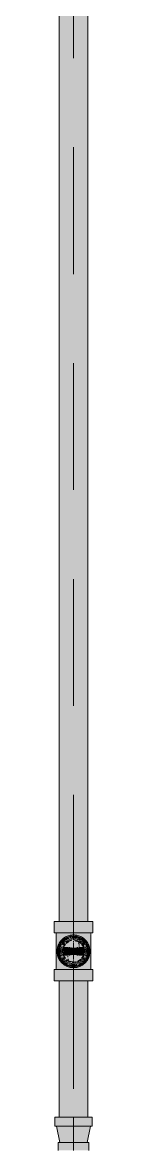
# Model space of a CAD drawing. Header units: millimetres. Extents: x -4000 to 187956, y -58990 to 162485.
# Drawn here: x 56721 to 56779, y 69157 to 70816 of the extents above; entities that cross this region are included whole.
import ezdxf

# ---------------------------------------------------------------- set-up
doc = ezdxf.new("R2010")
doc.units = ezdxf.units.MM
doc.linetypes.add('Dash 1_16_', pattern=[317.5, 158.75, -158.75])
for name, color, linetype, lineweight in [('F-SPRN', 3, 'Continuous', 9), ('P-PIPE', 3, 'Continuous', 9), ('P-PIPE-CNTR', 3, 'Continuous', 9)]:
    doc.layers.add(name, color=color, linetype=linetype, lineweight=lineweight)

# ---------------------------------------------------------------- blocks, each defined once
blk = doc.blocks.new('Sprinkler_Up - DN20-V422-0_000')
at = {"layer": 'F-SPRN', "transparency": 33554534}
for points in [[(4.6, 0), (22.2, 0), (18, 13.1), (6.9, 21.2), (-6.9, 21.2), (-18, 13.1), (-22.2, 0), (-3.9, 0.7), (-1.7, 2.9), (-1.2, 3.5), (-0.6, 4), (0.6, 4), (1.2, 3.5), (1.7, 2.9), (3.9, 0.7)], [(-6.9, -21.2), (6.9, -21.2), (18, -13.1), (22.2, 0), (3.9, -0.7), (1.8, -2.9), (1.2, -3.5), (0.6, -4), (-0.6, -4), (-1.2, -3.5), (-1.7, -2.9), (-4.6, 0), (-22.2, 0), (-18, -13.1), (-12.4, -17.1)], [(0, -16.7), (4.3, -16.1), (11.8, -11.8), (16.1, -2.9), (16.1, 4.3), (11.8, 11.8), (8.3, 14.4), (-2.5, 16.3), (-4.3, 16.1), (-11.8, 11.8), (-16.1, 4.3), (-16.1, -4.3), (-11.8, -11.8), (-8.3, -14.4), (-2.5, -16)], [(0, -15.6), (7.8, -13.5), (13.5, -7.8), (15.1, -2.9), (15.1, 4), (13.5, 7.8), (7.8, 13.5), (0, 15.6), (-7.8, 13.5), (-11, 11), (-15.1, 4), (-15.1, -4), (-11, -11), (-7.8, -13.5), (-2.5, -14.9)], [(-10.9, -5.5), (-10.9, 5.4), (-14.5, 5.4), (-14.5, -5.5)], [(-7.7, -5.5), (-7.7, 5.4), (-10.9, 5.4), (-10.9, -5.5)], [(0, -5.5), (0, 5.4), (-7.7, 5.4), (-7.7, -5.5), (-2.5, -5.5)], [(0, 0), (5.7, 0), (2.9, 4.9), (-2.9, 4.9), (-5.7, 0), (-2.5, 0)], [(-2.5, -4.9), (2.9, -4.9), (5.7, 0), (-5.7, 0), (-2.9, -4.9)], [(-4.6, 0), (4.6, 0), (0, 4.6), (-2.5, 2.2)], [(0, -4.6), (4.6, 0), (-4.6, 0), (-1.7, -2.9)], [(0, -2.6), (1.3, 0), (-1.8, 0)], [(-1.3, 0), (1.8, 0), (0, 2.6)], [(7.7, -5.5), (7.7, 5.4), (0, 5.4), (0, -5.5)], [(10.9, -5.5), (10.9, 5.4), (7.7, 5.4), (7.7, -5.5)], [(14.5, -5.5), (14.5, 5.4), (10.9, 5.4), (10.9, -5.5)]]:
    blk.add_hatch(color=1, dxfattribs=at).paths.add_polyline_path(points)
at = {"layer": 'F-SPRN', "color": 1}
for p, q in [((-11.5, 5.4), (-14.5, 5.4)), ((-14.5, 5.4), (-11.3, 5.4)), ((-14.5, 5.4), (-14.5, 3.7)), ((-14.5, 3.3), (-14.5, 0)), ((-11.5, 5.4), (-11.5, 4)), ((-10.9, 1.9), (-10.9, 3.6)), ((-10.8, 5.4), (-8, 5.4)), ((-8.1, 5.4), (-10.8, 5.4)), ((-8.1, 5.4), (-8.1, 2.8)), ((-8.1, 2.5), (-8.1, 0.7)), ((-7.7, 4.8), (-7.7, 2.7)), ((-7.7, 4.8), (-7.7, 2.7)), ((-7.7, 2.1), (-7.7, 0.5)), ((-7.7, 2.1), (-7.7, 0.5)), ((-6.7, 5.4), (-4.7, 5.4)), ((-5.8, 3.8), (-5.8, 2.2)), ((-2.1, 0.1), (-2.1, 0)), ((-2.1, 0), (-2.1, 0)), ((-2.1, 0), (-2.1, -0.1)), ((-1.9, 0.8), (-2, 0.7)), ((-2, 0.7), (-2, 0.6)), ((-1.9, 0.8), (-1.9, 0.8)), ((-1.7, 1.2), (-1.7, 1.1)), ((-1.5, 1.5), (-1.5, 1.4)), ((-1, 1.8), (-1.1, 1.8)), ((-0.6, 2), (-0.7, 2)), ((-0.6, 2), (-0.6, 2)), ((-0.5, 2), (-0.6, 2)), ((-0.4, 2), (-0.5, 2)), ((-0.3, 2.1), (-0.4, 2)), ((-0.2, 2.1), (-0.3, 2.1)), ((-0.1, 2.1), (-0.2, 2.1)), ((0, 2.1), (-0.1, 2.1)), ((-0.1, 2.1), (-0.1, 2.1)), ((1.6, 1.4), (1.5, 1.4)), ((1.9, 0.8), (1.9, 0.9)), ((2.1, 0.2), (2.1, 0.3)), ((2.1, 0), (2.1, 0.1)), ((2.1, 0), (2.1, 0)), ((4.7, 5.4), (6.5, 5.4)), ((7.7, 5.4), (10.8, 5.4)), ((7.7, 5.2), (7.7, 2.7)), ((7.7, 5.2), (7.7, 2.7)), ((7.7, 2.3), (7.7, 0.5)), ((7.7, 2.3), (7.7, 0.5)), ((10.8, 5.4), (8.1, 5.4)), ((8.1, 5.4), (8.1, 2.8)), ((8.1, 2.5), (8.1, 0.4)), ((10.9, 5.4), (14.5, 5.4)), ((10.9, 3.6), (10.9, 0.2)), ((14.5, 5.4), (11.5, 5.4)), ((11.5, 5.4), (11.5, 4)), ((11.5, 3), (11.5, 0.2)), ((14.5, 5.4), (14.5, -2.9)), ((-14.5, -1.3), (-14.5, -2.9)), ((-11.1, -5.5), (-14.5, -5.5)), ((-14.5, -5.5), (-11.5, -5.5)), ((-10.9, -2.6), (-10.9, -1.3)), ((-10.8, -5.5), (-8.1, -5.5)), ((-7.8, -5.5), (-10.8, -5.5)), ((-8.1, -4.2), (-8.1, -5.5)), ((-7, -5.5), (-5.8, -5.5)), ((-4.8, -5.5), (-7, -5.5)), ((0, -2.1), (0.1, -2.1)), ((7, -5.5), (4.8, -5.5)), ((5.8, -5.5), (7, -5.5)), ((7.7, -0.5), (7.7, -2.3)), ((7.7, -0.5), (7.7, -2.3)), ((7.7, -2.9), (7.7, -5.4)), ((7.7, -2.9), (7.7, -5.4)), ((10.8, -5.5), (7.7, -5.5)), ((8.1, -0.4), (8.1, -2.5)), ((8.1, -2.9), (8.1, -5.5)), ((8.1, -5.5), (10.8, -5.5)), ((10.9, -0.2), (10.9, -2.9)), ((14.5, -5.5), (10.9, -5.5)), ((11.5, -0.2), (11.5, -2.9)), ((11.5, -4), (11.5, -5.5)), ((11.5, -5.5), (14.5, -5.5)), ((14.5, -3.7), (14.5, -5.5))]:
    blk.add_line(p, q, dxfattribs=at)
at = {"layer": 'F-SPRN', "color": 1, "flags": 128}
for points in [[(-2, 0.5), (-2, 0.4), (-2.1, 0.3), (-2.1, 0.2), (-2.1, 0.1)], [(-2, 0.6), (-2, 0.5), (-2, 0.5)], [(-1.8, 1), (-1.9, 0.9), (-1.9, 0.8)], [(-1.7, 1.1), (-1.8, 1.1), (-1.8, 1)], [(-1.5, 1.4), (-1.6, 1.3), (-1.6, 1.3), (-1.7, 1.2)], [(-1.4, 1.6), (-1.4, 1.5), (-1.5, 1.5)], [(-1.2, 1.7), (-1.3, 1.6), (-1.4, 1.6)], [(-1.1, 1.8), (-1.2, 1.7), (-1.2, 1.7)], [(-0.7, 2), (-0.8, 1.9), (-0.9, 1.9), (-0.9, 1.9), (-1, 1.8)], [(0.2, 2.1), (0.1, 2.1), (0, 2.1)], [(0.4, 2), (0.4, 2), (0.3, 2.1), (0.2, 2.1)], [(0.7, 2), (0.6, 2), (0.5, 2), (0.4, 2)], [(0.8, 1.9), (0.8, 1.9), (0.7, 2)], [(1, 1.8), (0.9, 1.9), (0.8, 1.9)], [(1.1, 1.7), (1.1, 1.8), (1, 1.8)], [(1.4, 1.5), (1.3, 1.6), (1.3, 1.7), (1.2, 1.7), (1.1, 1.7)], [(1.5, 1.4), (1.4, 1.5), (1.4, 1.5)], [(1.7, 1.2), (1.7, 1.2), (1.6, 1.3), (1.6, 1.4)], [(1.9, 0.9), (1.8, 1), (1.8, 1), (1.8, 1.1), (1.7, 1.2)], [(2, 0.7), (1.9, 0.7), (1.9, 0.8)], [(2, 0.5), (2, 0.6), (2, 0.7)], [(2.1, 0.3), (2, 0.4), (2, 0.5)], [(2.1, 0.1), (2.1, 0.2), (2.1, 0.2)], [(-2.1, -0.1), (-2.1, -0.2), (-2.1, -0.2), (-2.1, -0.3)], [(-2.1, -0.3), (-2, -0.4), (-2, -0.5), (-2, -0.6), (-2, -0.7), (-1.9, -0.7), (-1.9, -0.8), (-1.9, -0.9), (-1.8, -1), (-1.8, -1), (-1.8, -1.1), (-1.7, -1.2), (-1.7, -1.2), (-1.6, -1.3), (-1.6, -1.4), (-1.5, -1.4), (-1.4, -1.5), (-1.4, -1.5), (-1.3, -1.6), (-1.3, -1.7), (-1.2, -1.7), (-1.1, -1.7), (-1.1, -1.8), (-1, -1.8), (-0.9, -1.9), (-0.8, -1.9), (-0.8, -1.9), (-0.7, -2), (-0.6, -2), (-0.5, -2), (-0.4, -2), (-0.4, -2), (-0.3, -2.1), (-0.2, -2.1), (-0.1, -2.1), (0, -2.1)], [(0.1, -2.1), (0.1, -2.1), (0.2, -2.1), (0.3, -2.1), (0.4, -2), (0.5, -2), (0.6, -2), (0.6, -2), (0.7, -2), (0.8, -1.9), (0.9, -1.9), (0.9, -1.9), (1, -1.8), (1.1, -1.8), (1.2, -1.7), (1.2, -1.7), (1.3, -1.6), (1.4, -1.6), (1.4, -1.5), (1.5, -1.5), (1.5, -1.4), (1.6, -1.3), (1.6, -1.3), (1.7, -1.2), (1.7, -1.1), (1.8, -1.1), (1.8, -1), (1.9, -0.9), (1.9, -0.8), (1.9, -0.8), (2, -0.7), (2, -0.6), (2, -0.5), (2, -0.5), (2, -0.4), (2.1, -0.3), (2.1, -0.2), (2.1, -0.1), (2.1, 0)]]:
    blk.add_lwpolyline(points, dxfattribs=at)
at = {"layer": 'F-SPRN', "color": 1}
for radius, start, end in [(22.2, 360, 180), (21.9, 126.6942, 143.2701), (21.9, 108.2621, 125.7507), (21.9, 99.348, 107.901), (21.9, 90.145, 96.5283), (16.7, 83.0684, 90), (16.7, 83.0684, 90), (21.9, 72.5583, 89.4624), (21.9, 54.2493, 71.7379), (21.9, 36.7299, 53.3058), (21.9, 165.6773, 179.2615), (21.9, 144.7698, 164.8151), (16.7, 167.6802, 180), (16.7, 167.6802, 180), (16.7, 155.3879, 164.9693), (16.7, 155.3879, 164.9693), (15.6, 166.4265, 180), (15.6, 166.4265, 180), (15.6, 150.9409, 165), (15.6, 159.6139, 165), (16.7, 136.7213, 149.931), (16.7, 136.7213, 149.931), (15.6, 150.9409, 156.3845), (15.6, 138.4214, 150), (15.6, 138.4214, 150), (16.7, 121.4181, 130.5751), (16.7, 121.4181, 130.5751), (15.6, 120.5262, 133.2078), (15.6, 120.5262, 133.2078), (16.7, 106.5995, 120), (16.7, 106.5995, 120), (15.6, 114.4363, 119.9813), (15.6, 114.4363, 119.9813), (4.63, 155.7832, 180), (4.63, 155.7832, 180), (16.7, 98.535, 105), (16.7, 98.535, 105), (4.63, 109.0192, 137.7593), (4.63, 109.0192, 137.7593), (5.71, 115.7968, 120), (2.56, 176.3679, 180), (2.56, 176.3679, 180), (2.56, 109.0192, 168.8278), (2.56, 109.0192, 168.8278), (2.04, 109.0192, 180), (4.63, 17.9592, 90), (4.63, 17.9592, 90), (3.81, 57.0577, 90), (2.56, 14.5599, 90), (2.56, 14.5599, 90), (2.04, 10.4703, 90), (15.6, 75.573, 80.5892), (15.6, 75.573, 80.5892), (3.81, 16.1605, 43.8358), (15.6, 67.5614, 74.5481), (15.6, 67.5614, 74.5481), (16.7, 60, 75), (16.7, 60, 75), (15.6, 60.0187, 65.5637), (15.6, 60.0187, 65.5637), (15.6, 46.7922, 60), (15.6, 46.7922, 60), (16.7, 49.4249, 58.5819), (16.7, 49.4249, 58.5819), (15.6, 30, 41.5786), (15.6, 30, 41.5786), (16.7, 30, 43.2787), (16.7, 30, 43.2787), (15.6, 23.6155, 29.5646), (15.6, 15, 29.5646), (15.6, 15, 20.3861), (16.7, 15, 24.6121), (16.7, 15, 24.6121), (15.6, 360, 13.6618), (15.6, 0, 13.6618), (16.7, 360, 12.3198), (16.7, 0, 12.3198), (21.9, 15.1849, 35.2302), (21.9, 0.7385, 14.3227), (22.2, 180, 360), (21.9, 180.7385, 194.3227), (21.9, 195.1849, 215.2302), (21.9, 216.7299, 233.3058), (16.7, 180, 190.2419), (16.7, 180, 190.2419), (16.7, 195.0307, 204.6121), (16.7, 195.0307, 204.6121), (15.6, 181.9082, 188.708), (15.6, 181.9082, 188.708), (15.6, 190.9415, 195), (15.6, 190.9415, 195), (15.6, 197.3339, 209.5646), (15.6, 197.3339, 209.5646), (16.7, 210.069, 223.2787), (16.7, 210.069, 223.2787), (15.6, 212.5472, 221.5786), (15.6, 212.5472, 221.5786), (16.7, 229.4249, 238.5819), (16.7, 229.4249, 238.5819), (15.6, 233.795, 240), (15.6, 233.795, 240), (16.7, 240, 255), (16.7, 240, 255), (15.6, 240.0187, 254.5481), (15.6, 240.0187, 254.5481), (4.63, 197.9592, 0), (4.63, 197.9592, 270), (15.6, 255, 260.5892), (15.6, 255, 260.5892), (5.71, 240, 244.2032), (2.56, 180, 183.6321), (2.56, 180, 183.6321), (2.56, 191.1677, 0), (2.56, 191.1677, 360), (15.6, 260.882, 267.64), (15.6, 260.882, 267.64), (2.04, 190.4703, 0), (16.7, 263.0684, 270), (16.7, 263.0684, 270), (3.81, 249.5813, 290.4187), (4.63, 270, 360), (15.6, 275.5762, 280.6843), (15.6, 275.5762, 280.6843), (16.7, 276.4143, 285), (16.7, 276.4143, 285), (3.81, 302.9423, 360), (16.7, 286.5995, 300), (16.7, 286.5995, 300), (15.6, 294.4363, 299.9813), (15.6, 294.4363, 299.9813), (15.6, 300, 313.2078), (15.6, 300, 313.2078), (16.7, 301.4181, 310.5751), (16.7, 301.4181, 310.5751), (15.6, 318.4214, 330), (15.6, 318.4214, 330), (16.7, 316.7213, 330), (16.7, 316.7213, 330), (21.9, 306.6942, 323.2701), (15.6, 330.4354, 345), (15.6, 330.4354, 336.3845), (15.6, 339.6139, 345), (15.6, 345, 349.0585), (15.6, 345, 349.0585), (16.7, 335.3879, 345), (16.7, 335.3879, 345), (15.6, 351.292, 360), (15.6, 351.292, 360), (16.7, 349.7581, 360), (16.7, 349.7581, 360), (21.9, 324.7698, 344.8151), (21.9, 345.6773, 359.2615), (21.9, 234.2493, 251.7379), (21.9, 252.5583, 269.4624), (21.9, 270.145, 278.8503), (21.9, 279.348, 287.901), (21.9, 288.2621, 305.7507)]:
    blk.add_arc((0, 0), radius, start, end, dxfattribs=at)
blk = doc.blocks.new('Steel_Transition_Threaded_HoaPhat - Standard-V424-0_000')
at = {"layer": 'P-PIPE', "lineweight": 13, "transparency": 33554534}
h = blk.add_hatch(color=1, dxfattribs=at)
h.paths.add_polyline_path([(56750, 69427.6), (56755.8, 69428.4), (56761.3, 69430.6), (56765.9, 69434.2), (56769.5, 69438.8), (56772.1, 69447.1), (56772.5, 69450.1), (56771.7, 69455.9), (56769.5, 69461.3), (56765.9, 69466), (56761.3, 69469.6), (56755.8, 69471.8), (56747.5, 69472.3), (56744.2, 69471.8), (56738.8, 69469.6), (56734.1, 69466), (56730.5, 69461.3), (56728.3, 69455.9), (56727.9, 69447.1), (56728.3, 69444.3), (56730.5, 69438.8), (56734.1, 69434.2), (56738.8, 69430.6), (56747.5, 69427.9)])
h.paths.add_polyline_path([(56750, 69430), (56744.8, 69430.7), (56740, 69432.7), (56735.8, 69435.9), (56732.6, 69440), (56730.3, 69447.1), (56729.9, 69450.1), (56730.6, 69455.3), (56732.6, 69460.1), (56735.8, 69464.3), (56740, 69467.5), (56747.5, 69469.9), (56750, 69470.2), (56755.2, 69469.5), (56760.1, 69467.5), (56764.2, 69464.3), (56767.4, 69460.1), (56769.4, 69455.3), (56769.7, 69447.1), (56769.4, 69444.9), (56767.4, 69440), (56764.2, 69435.9), (56760.1, 69432.7), (56755.2, 69430.7)])
for points in [[(56750, 69430), (56750, 69433.7), (56741.8, 69435.9), (56735.8, 69441.9), (56733.6, 69450.1), (56735.8, 69458.3), (56741.8, 69464.3), (56750, 69466.5), (56750, 69470.2), (56744.8, 69469.5), (56740, 69467.5), (56735.8, 69464.3), (56732.6, 69460.1), (56730.6, 69455.3), (56730.3, 69447.1), (56730.6, 69444.9), (56732.6, 69440), (56735.8, 69435.9), (56740, 69432.7), (56747.5, 69430.3)], [(56750, 69431.6), (56754.8, 69432.2), (56759.3, 69434.1), (56763.1, 69437), (56766, 69440.8), (56768.1, 69447.1), (56768.5, 69450.1), (56767.9, 69454.9), (56766, 69459.3), (56763.1, 69463.2), (56759.3, 69466.1), (56754.8, 69468), (56747.5, 69468.3), (56745.2, 69468), (56740.8, 69466.1), (56736.9, 69463.2), (56734, 69459.3), (56732.1, 69454.9), (56731.9, 69447.1), (56732.1, 69445.3), (56734, 69440.8), (56736.9, 69437), (56740.8, 69434.1), (56747.5, 69431.9)], [(56750, 69430), (56755.2, 69430.7), (56760.1, 69432.7), (56764.2, 69435.9), (56767.4, 69440), (56769.7, 69447.1), (56770.1, 69450.1), (56769.4, 69455.3), (56767.4, 69460.1), (56764.2, 69464.3), (56760.1, 69467.5), (56755.2, 69469.5), (56750, 69470.2), (56750, 69466.5), (56758.2, 69464.3), (56764.2, 69458.3), (56766.4, 69450.1), (56764.2, 69441.9), (56758.2, 69435.9), (56750, 69433.7)]]:
    blk.add_hatch(color=1, dxfattribs=at).paths.add_polyline_path(points)
at = {"layer": 'P-PIPE', "color": 20, "lineweight": 13}
for radius, start, end in [(22.5, 90, 270), (22.5, 150, 165), (22.5, 135, 150), (20.1, 135, 148.1553), (18.5, 136.4297, 150), (18.5, 136.4297, 150), (22.5, 120, 135), (20.1, 128.8856, 135), (18.5, 123.4976, 133.2041), (18.5, 123.4976, 133.2041), (20.1, 120, 125.0043), (22.5, 105, 120), (20.1, 109.6859, 120), (18.5, 106.819, 120), (18.5, 106.819, 120), (16.4, 113.4045, 120), (16.4, 107.4657, 111.9681), (22.5, 90, 105), (20.1, 100.9975, 105), (18.5, 97.6902, 103.2046), (18.5, 97.6902, 103.2046), (16.4, 98.6749, 104.6042), (20.1, 90.5246, 97.078), (18.5, 91.4353, 97.6289), (18.5, 91.4353, 97.6289), (22.5, 75, 90), (22.5, 270, 90), (18.5, 78.0986, 90), (18.5, 78.0986, 90), (20.1, 75.0607, 87.9279), (16.4, 70.3629, 75), (18.5, 60, 75), (18.5, 60, 75), (20.1, 60, 75), (22.5, 60, 75), (16.4, 60.5934, 66.5955), (16.4, 50.4733, 56.6389), (20.1, 54.9957, 60), (18.5, 46.7959, 56.5024), (18.5, 46.7959, 56.5024), (22.5, 45, 60), (20.1, 45, 51.1144), (18.5, 30, 43.5703), (18.5, 30, 43.5703), (20.1, 31.8447, 45), (22.5, 30, 45), (22.5, 15, 30), (22.5, 165, 180), (22.5, 180, 195), (20.1, 166.0499, 180), (20.1, 180, 193.9501), (20.1, 150, 162.7449), (18.5, 166.5939, 187.9246), (18.5, 166.5939, 180), (18.5, 180, 187.9246), (18.5, 189.2281, 193.4061), (18.5, 189.2281, 193.4061), (18.5, 157.6232, 165), (18.5, 157.6232, 165), (18.5, 195, 202.3768), (18.5, 195, 202.3768), (16.4, 168.5467, 178.9063), (16.4, 180.8106, 190.4098), (16.4, 158.0319, 163.506), (16.4, 30, 36.4537), (16.4, 338.0319, 342.8691), (16.4, 351.9681, 4.8393), (18.5, 15, 22.3768), (18.5, 15, 22.3768), (18.5, 337.6232, 345), (18.5, 337.6232, 345), (20.1, 17.2551, 30), (18.5, 352.0754, 13.4061), (18.5, 0, 13.4061), (18.5, 346.5939, 350.7719), (18.5, 346.5939, 350.7719), (18.5, 352.0754, 0), (20.1, 0, 13.9501), (20.1, 346.0499, 0), (22.5, 0, 15), (22.5, 345, 0), (22.5, 195, 210), (22.5, 210, 225), (20.1, 197.2551, 210), (20.1, 211.8447, 225), (18.5, 210, 223.5703), (18.5, 210, 223.5703), (22.5, 225, 240), (20.1, 225, 231.1144), (16.4, 210.6635, 218.0319), (18.5, 226.7959, 236.5024), (18.5, 226.7959, 236.5024), (20.1, 234.9957, 240), (22.5, 240, 255), (16.4, 230.4733, 236.6389), (20.1, 240, 255), (18.5, 240, 255), (18.5, 240, 255), (16.4, 246.9681, 252.9388), (22.5, 255, 270), (20.1, 255.0607, 267.9279), (18.5, 258.0986, 262.3098), (18.5, 258.0986, 262.3098), (18.5, 264.3307, 270), (18.5, 264.3307, 270), (16.4, 264.1652, 268.506), (22.5, 270, 285), (20.1, 270.5246, 278.5089), (18.5, 271.4353, 283.2046), (18.5, 271.4353, 283.2046), (16.4, 276.2132, 283.9063), (20.1, 280.9975, 285), (16.4, 287.4657, 291.9681), (18.5, 286.819, 300), (18.5, 286.819, 300), (22.5, 285, 300), (20.1, 289.6859, 300), (16.4, 295.1607, 300), (16.4, 301.0738, 308.0319), (20.1, 300, 305.0043), (18.5, 303.4976, 313.2041), (18.5, 303.4976, 313.2041), (22.5, 300, 315), (20.1, 308.8856, 315), (16.4, 323.5463, 330), (18.5, 316.4297, 330), (18.5, 316.4297, 330), (20.1, 315, 328.1553), (22.5, 315, 330), (20.1, 330, 342.7449), (22.5, 330, 345)]:
    blk.add_arc((56750, 69450.1), radius, start, end, dxfattribs=at)

msp = doc.modelspace()

# ---------------------------------------------------------------- hatches: boundary and pattern name
at = {"layer": 'P-PIPE', "transparency": 33554534}
for points in [[(56744.5, 69493.7), (56750, 69493.7), (56750, 70950.1), (56728.9, 70950.1), (56729.6, 69493.7), (56739.5, 69493.7)], [(56750, 69493.7), (56771.1, 69493.7), (56770.4, 70950.1), (56750, 70950.1), (56750, 69520.1)], [(56750, 69477), (56750, 69493.7), (56721.4, 69493.7), (56722.3, 69477), (56747.5, 69477)], [(56778.6, 69477), (56777.7, 69493.7), (56750, 69493.7), (56750, 69477), (56777.7, 69477)], [(56728.1, 69423.1), (56750, 69423.1), (56750, 69428.9), (56740.8, 69431.3), (56733.9, 69436.8), (56731.7, 69439.4), (56729.2, 69447.1), (56729.2, 69454), (56733.9, 69463.4), (56737.7, 69467), (56744.3, 69470.2), (56750, 69471.2), (56750, 69477), (56724.7, 69477), (56725.6, 69423.1)], [(56750, 69426), (56756.2, 69426.8), (56762.1, 69429.2), (56767.1, 69433), (56770.9, 69438), (56773.7, 69447.1), (56774.1, 69450.1), (56773.3, 69456.3), (56770.9, 69462.1), (56767.1, 69467.1), (56762.1, 69471), (56756.2, 69473.4), (56747.5, 69473.9), (56743.8, 69473.4), (56737.9, 69471), (56733, 69467.1), (56729.1, 69462.1), (56726.7, 69456.3), (56726.3, 69447.1), (56726.7, 69443.8), (56729.1, 69438), (56733, 69433), (56737.9, 69429.2), (56747.5, 69426.3)], [(56741.7, 69435.6), (56742.8, 69437.6), (56741.7, 69441.7), (56742.8, 69445.9), (56745.8, 69449), (56757.2, 69454.3), (56758.4, 69458.4), (56757.2, 69462.6), (56755.9, 69464.3), (56750, 69466.8), (56741.7, 69464.6), (56735.5, 69458.4), (56733.3, 69450.1), (56735.5, 69441.7), (56738.2, 69438.3)], [(56750, 69433.4), (56758.4, 69435.6), (56761.8, 69438.3), (56766.3, 69447.1), (56766.1, 69454.4), (56761.8, 69461.9), (56758.4, 69464.6), (56747.5, 69466.5), (56745.7, 69466.2), (56738.2, 69461.9), (56733.9, 69454.4), (56733.9, 69445.8), (56738.2, 69438.3), (56741.7, 69435.6), (56747.5, 69434)], [(56771.9, 69423.1), (56775.3, 69423.1), (56774.4, 69477), (56750, 69477), (56750, 69471.2), (56759.2, 69468.9), (56766.1, 69463.4), (56768.3, 69460.7), (56770.8, 69454), (56770.8, 69446.2), (56766.1, 69436.8), (56762.3, 69433.2), (56755.7, 69430), (56750, 69428.9), (56750, 69423.1), (56767.9, 69423.1)], [(56725.2, 69406.4), (56750, 69406.4), (56750, 69423.1), (56721.4, 69423.1), (56722.3, 69406.4)], [(56778.6, 69406.4), (56777.7, 69423.1), (56750, 69423.1), (56750, 69406.4), (56777.7, 69406.4)], [(56750, 69206.1), (56750, 69406.4), (56728.9, 69406.4), (56729.6, 69206.1), (56744.5, 69206.1)], [(56750, 69206.1), (56771.1, 69206.1), (56770.4, 69406.4), (56750, 69406.4), (56750, 69374.1)], [(56722.7, 69192.8), (56777.4, 69192.8), (56776.4, 69206.1), (56722.7, 69206.1)], [(56750, 69168.9), (56770.1, 69168.9), (56773.9, 69192.8), (56725.2, 69192.8), (56730.6, 69168.9), (56744.8, 69168.9)], [(56728.3, 69157.1), (56772.5, 69157.1), (56771.7, 69168.9), (56727.5, 69168.9), (56727.5, 69157.1)]]:
    msp.add_hatch(color=1, dxfattribs=at).paths.add_polyline_path(points)

# ---------------------------------------------------------------- linework, layer by layer
at = {"layer": 'P-PIPE', "color": 20, "lineweight": 13}
for p, q in [((56728.9, 70950.1), (56728.9, 69493.7)), ((56771.1, 69493.7), (56771.1, 70950.1)), ((56721.4, 69493.7), (56721.4, 69477)), ((56722.3, 69493.7), (56721.4, 69493.7)), ((56750, 69493.7), (56721.4, 69493.7)), ((56725.2, 69493.7), (56722.3, 69493.7)), ((56728.8, 69493.7), (56725.2, 69493.7)), ((56728.9, 69493.7), (56729.6, 69493.7)), ((56729.7, 69493.7), (56735.1, 69493.7)), ((56735, 69493.7), (56729.8, 69493.7)), ((56735.6, 69493.7), (56764.4, 69493.7)), ((56750, 69493.7), (56735.7, 69493.7)), ((56764.3, 69493.7), (56750, 69493.7)), ((56778.6, 69493.7), (56750, 69493.7)), ((56764.9, 69493.7), (56770.3, 69493.7)), ((56770.2, 69493.7), (56765, 69493.7)), ((56770.4, 69493.7), (56771.1, 69493.7)), ((56774.8, 69493.7), (56771.2, 69493.7)), ((56777.7, 69493.7), (56774.8, 69493.7)), ((56778.6, 69493.7), (56777.7, 69493.7)), ((56778.6, 69477), (56778.6, 69493.7)), ((56721.4, 69477), (56722.3, 69477)), ((56721.4, 69477), (56750, 69477)), ((56722.3, 69477), (56724.6, 69477)), ((56724.7, 69477), (56724.7, 69423.1)), ((56725.6, 69477), (56724.7, 69477)), ((56725.6, 69477), (56724.7, 69477)), ((56725.5, 69477), (56734.7, 69477)), ((56734.6, 69477), (56725.6, 69477)), ((56728.1, 69477), (56725.6, 69477)), ((56732.1, 69477), (56728.1, 69477)), ((56737.4, 69477), (56732.1, 69477)), ((56741.9, 69477), (56735.6, 69477)), ((56735.7, 69477), (56741.9, 69477)), ((56742.6, 69477), (56737.4, 69477)), ((56743.4, 69477), (56746.7, 69477)), ((56746.7, 69477), (56743.5, 69477)), ((56750, 69477), (56743.5, 69477)), ((56748.3, 69477), (56750, 69477)), ((56750, 69477), (56748.3, 69477)), ((56750, 69477), (56756.6, 69477)), ((56750, 69477), (56778.6, 69477)), ((56756.5, 69477), (56750, 69477)), ((56756.5, 69477), (56750, 69477)), ((56762.6, 69477), (56757.4, 69477)), ((56758.1, 69477), (56764.3, 69477)), ((56764.4, 69477), (56758.1, 69477)), ((56767.9, 69477), (56762.6, 69477)), ((56765.3, 69477), (56774.5, 69477)), ((56775.3, 69477), (56765.4, 69477)), ((56771.9, 69477), (56767.9, 69477)), ((56774.4, 69477), (56771.9, 69477)), ((56775.3, 69477), (56774.4, 69477)), ((56775.3, 69423.1), (56775.3, 69477)), ((56775.4, 69477), (56777.7, 69477)), ((56777.7, 69477), (56778.6, 69477)), ((56721.4, 69423.1), (56721.4, 69406.4)), ((56722.3, 69423.1), (56721.4, 69423.1)), ((56750, 69423.1), (56721.4, 69423.1)), ((56724.6, 69423.1), (56722.3, 69423.1)), ((56724.7, 69423.1), (56734.6, 69423.1)), ((56724.7, 69423.1), (56725.6, 69423.1)), ((56734.7, 69423.1), (56725.5, 69423.1)), ((56725.6, 69423.1), (56728.1, 69423.1)), ((56728.1, 69423.1), (56732.1, 69423.1)), ((56732.1, 69423.1), (56737.4, 69423.1)), ((56735.6, 69423.1), (56741.9, 69423.1)), ((56741.9, 69423.1), (56735.7, 69423.1)), ((56737.4, 69423.1), (56742.6, 69423.1)), ((56746.7, 69423.1), (56743.4, 69423.1)), ((56743.5, 69423.1), (56746.7, 69423.1)), ((56743.5, 69423.1), (56750, 69423.1)), ((56750, 69423.1), (56748.3, 69423.1)), ((56748.3, 69423.1), (56750, 69423.1)), ((56756.6, 69423.1), (56750, 69423.1)), ((56778.6, 69423.1), (56750, 69423.1)), ((56750, 69423.1), (56756.5, 69423.1)), ((56750, 69423.1), (56756.5, 69423.1)), ((56757.4, 69423.1), (56762.6, 69423.1)), ((56764.3, 69423.1), (56758.1, 69423.1)), ((56758.1, 69423.1), (56764.4, 69423.1)), ((56762.6, 69423.1), (56767.9, 69423.1)), ((56774.5, 69423.1), (56765.3, 69423.1)), ((56765.4, 69423.1), (56774.4, 69423.1)), ((56767.9, 69423.1), (56771.9, 69423.1)), ((56771.9, 69423.1), (56774.4, 69423.1)), ((56774.4, 69423.1), (56775.3, 69423.1)), ((56774.4, 69423.1), (56775.3, 69423.1)), ((56777.7, 69423.1), (56775.4, 69423.1)), ((56778.6, 69423.1), (56777.7, 69423.1)), ((56778.6, 69406.4), (56778.6, 69423.1)), ((56721.4, 69406.4), (56722.3, 69406.4)), ((56721.4, 69406.4), (56750, 69406.4)), ((56722.3, 69406.4), (56725.2, 69406.4)), ((56725.2, 69406.4), (56728.8, 69406.4)), ((56728.9, 69406.4), (56728.9, 69206.1)), ((56729.6, 69406.4), (56728.9, 69406.4)), ((56735.1, 69406.4), (56729.7, 69406.4)), ((56729.8, 69406.4), (56735, 69406.4)), ((56764.4, 69406.4), (56735.6, 69406.4)), ((56735.7, 69406.4), (56750, 69406.4)), ((56750, 69406.4), (56764.3, 69406.4)), ((56750, 69406.4), (56778.6, 69406.4)), ((56770.3, 69406.4), (56764.9, 69406.4)), ((56765, 69406.4), (56770.2, 69406.4)), ((56771.1, 69406.4), (56770.4, 69406.4)), ((56771.1, 69206.1), (56771.1, 69406.4)), ((56771.2, 69406.4), (56774.8, 69406.4)), ((56774.8, 69406.4), (56777.7, 69406.4)), ((56777.7, 69406.4), (56778.6, 69406.4)), ((56722.7, 69206.1), (56722.7, 69192.8)), ((56777.4, 69206.1), (56722.7, 69206.1)), ((56723.6, 69206.1), (56722.7, 69206.1)), ((56726.3, 69206.1), (56723.6, 69206.1)), ((56728.7, 69206.1), (56726.3, 69206.1)), ((56728.9, 69206.1), (56729.6, 69206.1)), ((56731.7, 69206.1), (56768.3, 69206.1)), ((56768.4, 69206.1), (56731.7, 69206.1)), ((56770.4, 69206.1), (56771.1, 69206.1)), ((56773.7, 69206.1), (56771.3, 69206.1)), ((56776.4, 69206.1), (56773.7, 69206.1)), ((56777.4, 69206.1), (56776.4, 69206.1)), ((56777.4, 69192.8), (56777.4, 69206.1)), ((56722.7, 69192.8), (56723.6, 69192.8)), ((56722.7, 69192.8), (56777.4, 69192.8)), ((56723.6, 69192.8), (56725, 69192.8)), ((56725.2, 69192.8), (56729.9, 69168.9)), ((56726.3, 69192.8), (56742.9, 69192.8)), ((56743.6, 69192.8), (56756.4, 69192.8)), ((56757.1, 69192.8), (56773.7, 69192.8)), ((56770.1, 69168.9), (56774.8, 69192.8)), ((56775, 69192.8), (56776.4, 69192.8)), ((56776.4, 69192.8), (56777.4, 69192.8)), ((56727.5, 69168.9), (56727.5, 69157.1)), ((56772.5, 69168.9), (56727.5, 69168.9)), ((56728.3, 69168.9), (56727.5, 69168.9)), ((56729.8, 69168.9), (56728.3, 69168.9)), ((56744.2, 69168.9), (56730.6, 69168.9)), ((56755.2, 69168.9), (56744.8, 69168.9)), ((56769.4, 69168.9), (56755.8, 69168.9)), ((56771.7, 69168.9), (56770.2, 69168.9)), ((56772.5, 69168.9), (56771.7, 69168.9)), ((56772.5, 69157.1), (56772.5, 69168.9))]:
    msp.add_line(p, q, dxfattribs=at)
for radius, start, end in [(24.1, 90, 270), (24.1, 150, 165), (24.1, 135, 150), (21.1, 141.9789, 146.1637), (24.1, 120, 135), (21.1, 137.2293, 141.8404), (21.1, 126.9789, 135), (21.1, 120, 125.8689), (24.1, 105, 120), (21.1, 111.9789, 120), (24.1, 90, 105), (21.1, 99.731, 105), (21.1, 90, 96.7267), (24.1, 75, 90), (24.1, 270, 90), (21.1, 81.9789, 87.7707), (21.1, 75, 81.9292), (24.1, 60, 75), (21.1, 62.2293, 71.1321), (21.1, 54.1311, 60), (24.1, 45, 60), (21.1, 45, 53.0211), (21.1, 38.1596, 45), (21.1, 33.8363, 38.0211), (24.1, 30, 45), (24.1, 15, 30), (24.1, 165, 180), (24.1, 180, 195), (21.1, 173.0708, 177.9758), (21.1, 182.0242, 186.9789), (21.1, 165.7378, 171.9789), (21.1, 188.072, 194.2622), (21.1, 156.9789, 165), (21.1, 195, 201.9789), (21.1, 150, 154.6013), (21.1, 25.3987, 30), (21.1, 15, 23.0211), (21.1, 338.0211, 345), (21.1, 345.7378, 351.928), (21.1, 2.0242, 12.7707), (21.1, 353.0211, 357.7452), (24.1, 0, 15), (24.1, 345, 0), (24.1, 195, 210), (24.1, 210, 225), (21.1, 206.4435, 210), (24.1, 225, 240), (21.1, 219.3488, 231.9789), (21.1, 234.4236, 245.5764), (24.1, 240, 255), (21.1, 255, 263.0211), (21.1, 263.2733, 270), (21.1, 270, 278.0211), (21.1, 279.731, 285), (24.1, 285, 300), (21.1, 293.0211, 305.8689), (24.1, 300, 315), (21.1, 308.0211, 321.8404), (24.1, 315, 330), (21.1, 330, 334.6013), (24.1, 330, 345), (24.1, 255, 270), (24.1, 270, 285)]:
    msp.add_arc((56750, 69450.1), radius, start, end, dxfattribs=at)
at = {"layer": 'P-PIPE', "color": 1}
for centre, radius, start, end in [((56750, 69458.4), 8.35, 69.0027, 79.2369), ((56750, 69458.4), 8.35, 46.6998, 57.8461), ((56750, 69458.4), 8.35, 20.1285, 29.0413), ((56750, 69450.1), 16.7, 46.0317, 57.203), ((56750, 69450.1), 16.7, 32.3031, 45.2846), ((56750, 69450.1), 16.7, 182.797, 189.8892), ((56750, 69450.1), 16.7, 157.579, 164.2722), ((56750, 69450.1), 16.7, 140.6908, 147.6969), ((56750, 69441.7), 8.35, 132.3322, 150), ((56750, 69441.7), 8.35, 115.6806, 125.5287), ((56750, 69441.7), 8.35, 100.6842, 110.3673), ((56750, 69441.7), 8.35, 90, 100.6842), ((56750, 69458.4), 8.35, 270, 280.6842), ((56750, 69458.4), 8.35, 316.3183, 330), ((56750, 69458.4), 8.35, 8.0385, 17.9918), ((56750, 69458.4), 8.35, 352.2824, 1.6717), ((56750, 69450.1), 16.7, 26.0042, 31.0974), ((56750, 69450.1), 16.7, 16.9375, 22.421), ((56750, 69450.1), 16.7, 337.2636, 343.0625), ((56750, 69450.1), 16.7, 4.3093, 9.8892), ((56750, 69450.1), 16.7, 350.1108, 355.6907), ((56750, 69450.1), 16.7, 231.8726, 237.203), ((56750, 69441.7), 8.35, 172.0327, 181.5407), ((56750, 69441.7), 8.35, 199.9004, 209.0413), ((56750, 69450.1), 16.7, 246.8976, 252.7976), ((56750, 69450.1), 16.7, 264.6626, 273.5288), ((56750, 69450.1), 16.7, 284.6882, 289.3082), ((56750, 69450.1), 16.7, 308.1274, 313.9683), ((56750, 69450.1), 16.7, 314.7154, 320.6908), ((56750, 69450.1), 16.7, 328.9026, 333.9958)]:
    msp.add_arc(centre, radius, start, end, dxfattribs=at)
at = {"layer": 'P-PIPE-CNTR', "color": 1, "linetype": 'Dash 1_16_'}
for p, q in [((56750, 69493.7), (56750, 72409.5)), ((56750, 70950.1), (56750, 69493.7)), ((56750, 69472.6), (56750, 69475.1)), ((56750, 69471.2), (56750, 69472.6)), ((56750, 69468.6), (56750, 69470.2)), ((56750, 69466.8), (56750, 69468)), ((56750, 69463.6), (56750, 69465.2)), ((56750, 69459.8), (56750, 69462.6)), ((56725, 69450.1), (56727.5, 69450.1)), ((56727.8, 69450.1), (56731.5, 69450.1)), ((56731.5, 69450.1), (56733.3, 69450.1)), ((56736.5, 69450.1), (56742.3, 69450.1)), ((56745.4, 69450.1), (56747.5, 69450.1)), ((56748.7, 69450.1), (56750, 69450.1)), ((56750, 69455.5), (56750, 69459.1)), ((56750, 69452.6), (56750, 69454.3)), ((56750, 69450.1), (56750, 69452.1)), ((56750, 69448), (56750, 69450.1)), ((56750, 69450.1), (56751.3, 69450.1)), ((56750, 69445.9), (56750, 69447.1)), ((56750, 69441.1), (56750, 69444.6)), ((56751.8, 69450.1), (56754.6, 69450.1)), ((56755.7, 69450.1), (56763.1, 69450.1)), ((56766.6, 69450.1), (56768.5, 69450.1)), ((56768.5, 69450.1), (56772.2, 69450.1)), ((56772.5, 69450.1), (56775, 69450.1)), ((56750, 69438.1), (56750, 69440.4)), ((56750, 69435), (56750, 69436.5)), ((56750, 69430), (56750, 69431.6)), ((56750, 69427.6), (56750, 69428.9)), ((56750, 69425.1), (56750, 69427.6)), ((56750, 69406.4), (56750, 69206.1)), ((56750, 69406.4), (56750, 69206.1))]:
    msp.add_line(p, q, dxfattribs=at)
at = {"layer": 'P-PIPE-CNTR', "color": 20, "lineweight": 13}
for p, q in [((56750, 69474.2), (56750, 69493.7)), ((56750, 69471.2), (56750, 69472.6)), ((56750, 69468.6), (56750, 69470.2)), ((56750, 69466.8), (56750, 69468)), ((56750, 69463.6), (56750, 69465.2)), ((56750, 69459.8), (56750, 69462.6)), ((56750, 69455.5), (56750, 69459.1)), ((56750, 69452.6), (56750, 69454.3)), ((56750, 69450.1), (56750, 69452.1)), ((56750, 69448), (56750, 69450.1)), ((56750, 69445.9), (56750, 69447.1)), ((56750, 69441.1), (56750, 69443.6)), ((56750, 69438.1), (56750, 69440.4)), ((56750, 69435), (56750, 69436.5)), ((56750, 69430), (56750, 69431.6)), ((56750, 69427.6), (56750, 69428.9)), ((56750, 69426), (56750, 69427.6)), ((56750, 69406.4), (56750, 69426)), ((56750, 69206.1), (56750, 69157.1))]:
    msp.add_line(p, q, dxfattribs=at)

# ---------------------------------------------------------------- block references
at = {"layer": 'F-SPRN', "color": 1}
msp.add_blockref('Sprinkler_Up - DN20-V422-0_000', (56750, 69450.1), dxfattribs=at)
at = {"layer": 'P-PIPE', "color": 20, "lineweight": 13}
msp.add_blockref('Steel_Transition_Threaded_HoaPhat - Standard-V424-0_000', (0, 0), dxfattribs=at)

doc.saveas('drawing.dxf')
